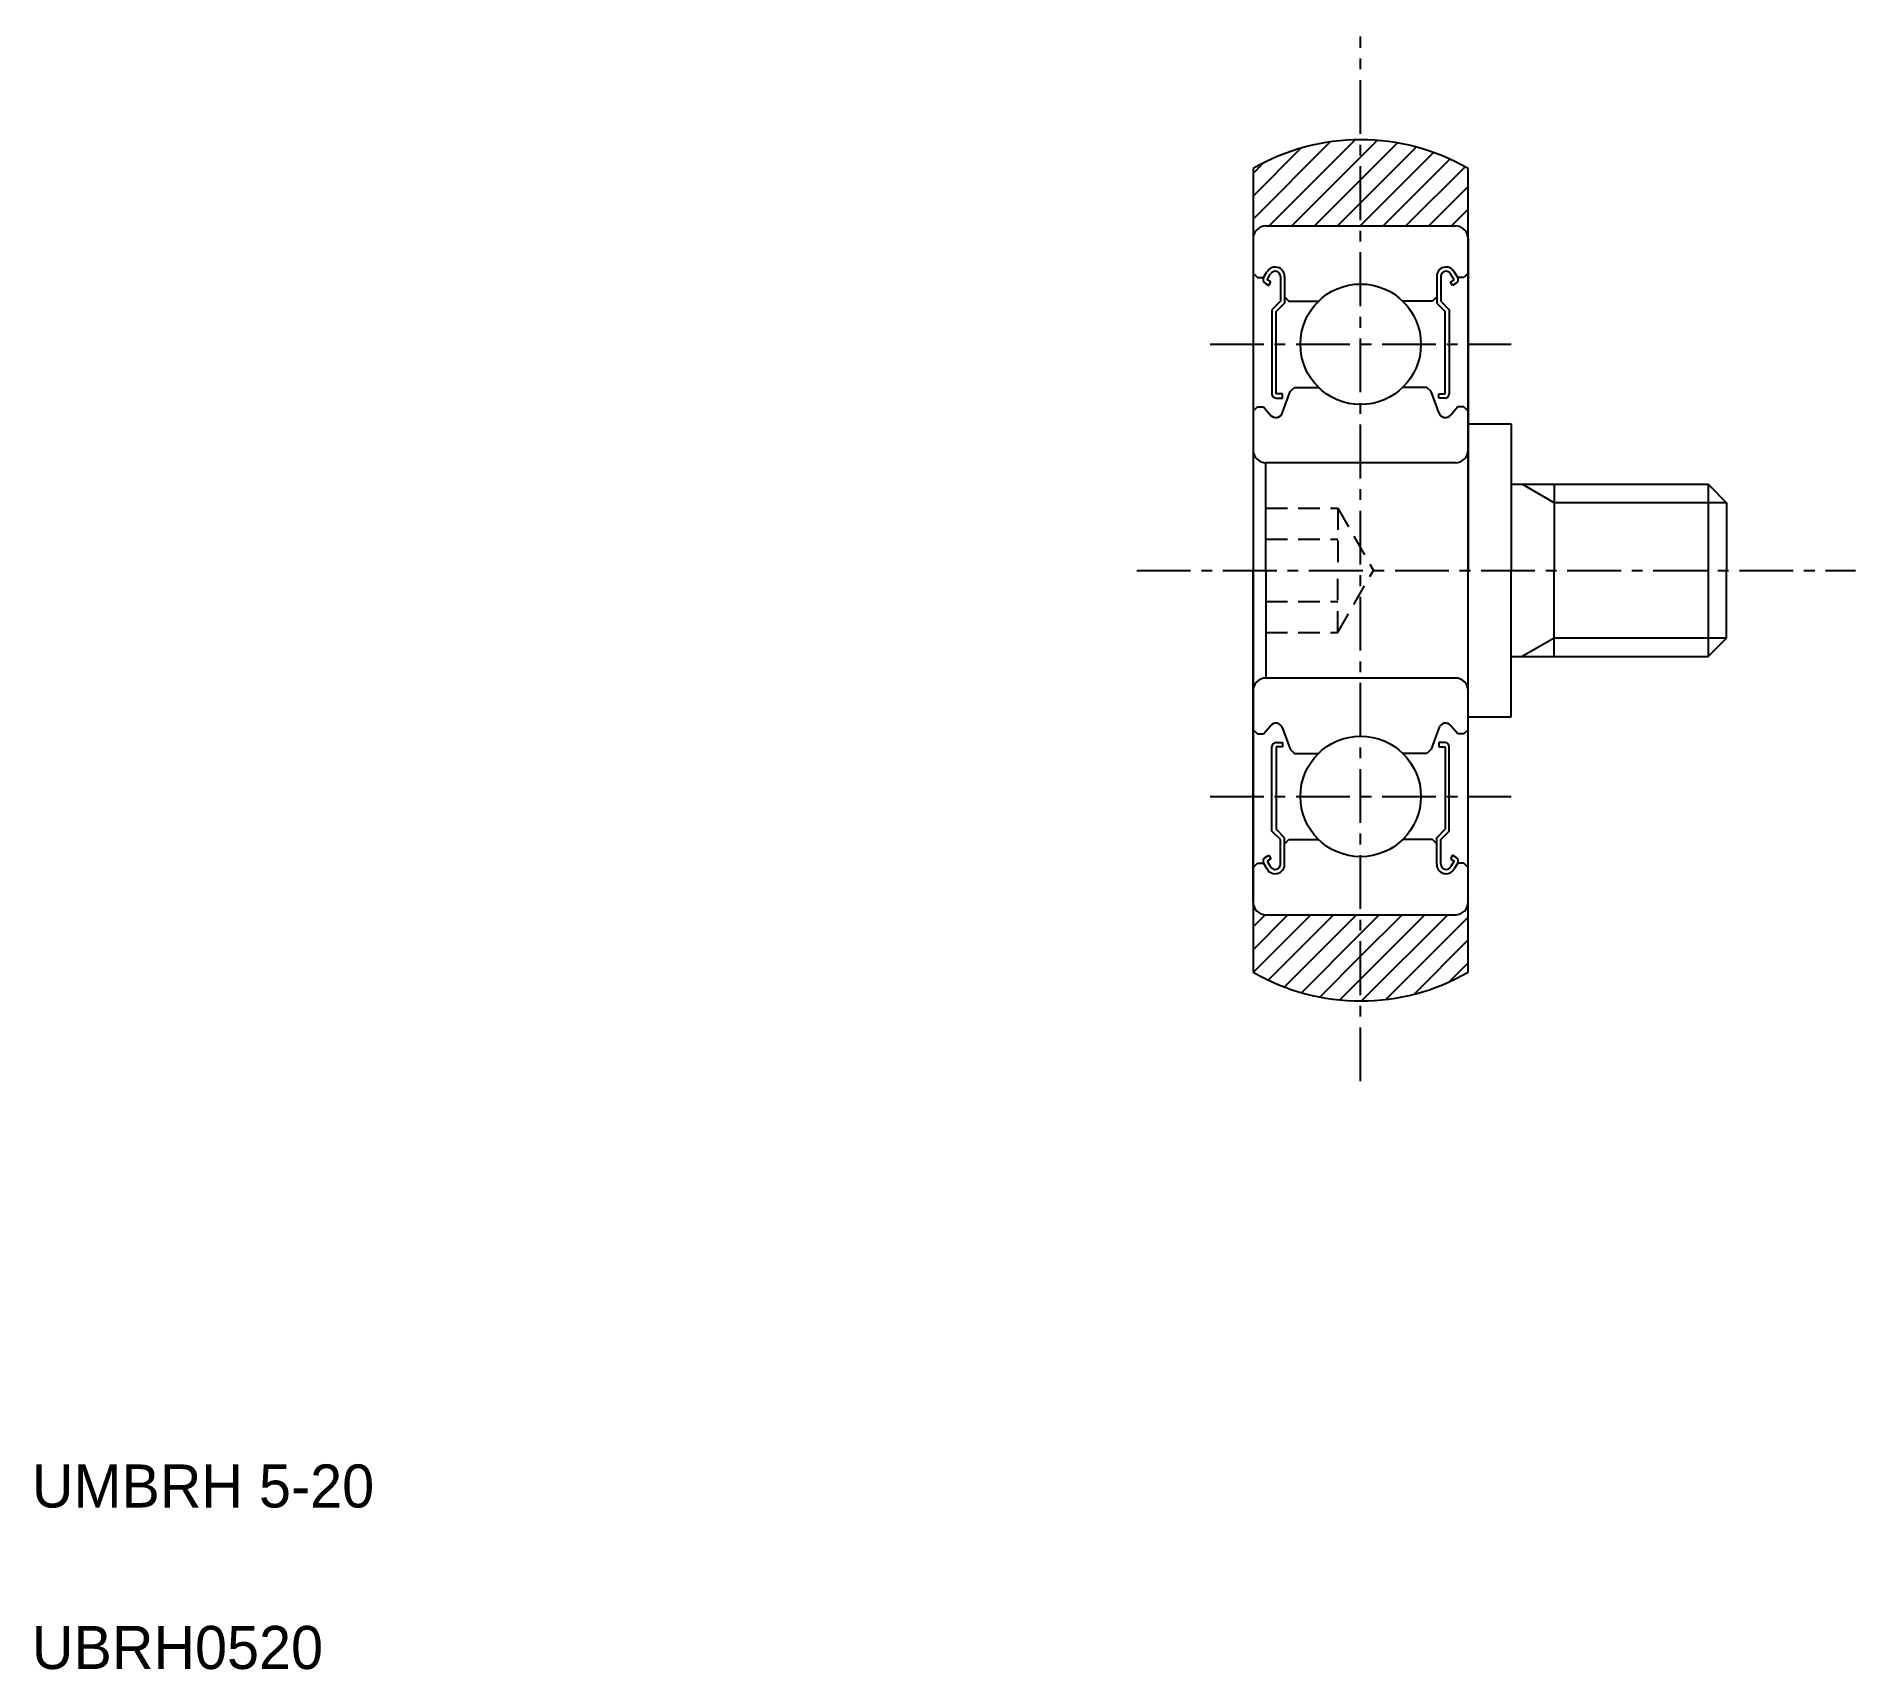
# Model space of a CAD drawing. Extents: x 2.6 to 44.9, y 2.5 to 40.4.
import ezdxf

# ---------------------------------------------------------------- set-up
doc = ezdxf.new("R2010")
doc.units = 0
doc.linetypes.add('CENTER', pattern=[2, 1.25, -0.25, 0.25, -0.25])
doc.linetypes.add('DASHED', pattern=[0.75, 0.5, -0.25])
doc.layers.get('0').update_dxf_attribs({"linetype": 'CONTINUOUS'})
doc.layers.add('CENTER', color=1, linetype='CENTER')

# ---------------------------------------------------------------- blocks, each defined once
blk = doc.blocks.new('*X4')
at = {"color": 0, "linetype": 'CONTINUOUS'}
for p, q in [((30.871, 36.174), (32.661, 37.964)), ((30.871, 36.705), (31.985, 37.819)), ((31.242, 36.015), (33.24, 38.013)), ((33.371, 37.614), (33.757, 38)), ((33.371, 37.083), (34.228, 37.941)), ((33.371, 36.553), (34.663, 37.845)), ((33.371, 36.023), (35.067, 37.718)), ((30.871, 37.235), (31.11, 37.474)), ((31.772, 36.015), (33.371, 37.614)), ((33.893, 36.015), (35.444, 37.565)), ((34.424, 36.015), (35.796, 37.387)), ((32.302, 36.015), (33.371, 37.083)), ((34.954, 36.015), (35.871, 36.932)), ((32.833, 36.015), (33.371, 36.553)), ((35.484, 36.015), (35.871, 36.401)), ((33.363, 36.015), (33.371, 36.023)), ((35.842, 35.842), (35.871, 35.871)), ((30.871, 20.264), (30.875, 20.268)), ((30.871, 19.204), (31.682, 20.015)), ((30.871, 19.734), (31.152, 20.015)), ((30.878, 18.68), (32.212, 20.015)), ((31.226, 18.498), (32.743, 20.015)), ((31.598, 18.34), (33.273, 20.015)), ((33.371, 18.522), (34.864, 20.015)), ((33.371, 19.052), (34.334, 20.015)), ((33.371, 19.582), (33.803, 20.015)), ((33.394, 18.015), (35.394, 20.015)), ((33.959, 18.049), (35.871, 19.961)), ((31.996, 18.207), (33.371, 19.582)), ((32.424, 18.105), (33.371, 19.052)), ((34.611, 18.171), (35.871, 19.431)), ((35.428, 18.457), (35.871, 18.9)), ((32.887, 18.038), (33.371, 18.522))]:
    blk.add_line(p, q, dxfattribs=at)

msp = doc.modelspace()

# ---------------------------------------------------------------- linework, layer by layer
at = {"color": 7, "linetype": 'CONTINUOUS'}
for p, q in [((30.871, 37.345), (30.871, 18.684)), ((35.871, 18.684), (35.871, 37.345)), ((31.171, 36.015), (35.571, 36.015)), ((30.871, 35.715), (30.871, 28.015)), ((35.871, 35.715), (35.871, 28.015)), ((30.871, 34.915), (30.971, 34.815)), ((30.971, 34.815), (31.115, 34.815)), ((31.115, 34.815), (31.195, 34.949)), ((31.151, 34.681), (31.236, 34.632)), ((31.2, 34.766), (31.28, 34.901)), ((31.285, 34.717), (31.2, 34.766)), ((31.236, 34.632), (31.285, 34.717)), ((31.507, 34.84), (31.507, 34.265)), ((31.604, 34.84), (31.604, 34.224)), ((35.138, 34.84), (35.138, 34.224)), ((35.235, 34.84), (35.235, 34.265)), ((35.457, 34.717), (35.542, 34.766)), ((35.506, 34.632), (35.457, 34.717)), ((35.542, 34.766), (35.462, 34.901)), ((35.591, 34.681), (35.506, 34.632)), ((35.627, 34.815), (35.547, 34.949)), ((35.771, 34.815), (35.627, 34.815)), ((35.871, 34.915), (35.771, 34.815)), ((31.507, 34.265), (31.311, 34.069)), ((31.604, 34.365), (31.704, 34.265)), ((31.704, 34.265), (32.391, 34.265)), ((35.038, 34.265), (34.351, 34.265)), ((35.138, 34.365), (35.038, 34.265)), ((35.235, 34.265), (35.431, 34.069)), ((31.311, 34.069), (31.311, 32.112)), ((31.604, 34.224), (31.409, 34.029)), ((31.409, 32.112), (31.409, 34.029)), ((35.138, 34.224), (35.333, 34.029)), ((35.333, 32.112), (35.333, 34.029)), ((35.431, 34.069), (35.431, 32.112)), ((31.555, 31.68), (31.734, 32.171)), ((31.734, 32.171), (31.834, 32.265)), ((31.834, 32.265), (32.391, 32.265)), ((34.908, 32.265), (34.351, 32.265)), ((35.008, 32.171), (34.908, 32.265)), ((35.187, 31.68), (35.008, 32.171)), ((30.871, 31.715), (30.971, 31.815)), ((30.971, 31.815), (31.116, 31.815)), ((31.116, 31.815), (31.273, 31.622)), ((31.556, 32.112), (31.409, 32.112)), ((31.409, 32.015), (31.556, 32.015)), ((31.556, 32.015), (31.556, 32.112)), ((35.187, 32.112), (35.333, 32.112)), ((35.187, 32.015), (35.187, 32.112)), ((35.333, 32.015), (35.187, 32.015)), ((35.627, 31.815), (35.469, 31.622)), ((35.771, 31.815), (35.627, 31.815)), ((35.871, 31.715), (35.771, 31.815)), ((35.871, 31.415), (36.871, 31.415)), ((36.871, 31.415), (36.871, 28.015)), ((35.571, 30.515), (31.171, 30.515)), ((31.171, 28.015), (31.171, 30.515)), ((36.871, 30.015), (41.442, 30.015)), ((37.871, 30.015), (37.871, 28.015)), ((41.442, 30.015), (41.871, 29.585)), ((41.442, 30.015), (41.442, 26.015)), ((41.871, 29.585), (41.871, 28.015)), ((30.871, 20.315), (30.871, 28.015)), ((31.171, 28.015), (31.171, 25.515)), ((35.871, 20.315), (35.871, 28.015)), ((36.871, 24.615), (36.871, 28.015)), ((37.871, 26.015), (37.871, 28.015)), ((41.871, 26.444), (41.871, 28.015)), ((41.442, 26.015), (41.871, 26.444)), ((36.871, 26.015), (41.442, 26.015)), ((35.571, 25.515), (31.171, 25.515)), ((35.871, 24.615), (36.871, 24.615)), ((30.871, 24.315), (30.971, 24.215)), ((30.971, 24.215), (31.116, 24.215)), ((31.116, 24.215), (31.273, 24.407)), ((31.555, 24.349), (31.734, 23.859)), ((35.187, 24.349), (35.008, 23.859)), ((35.627, 24.215), (35.469, 24.407)), ((35.771, 24.215), (35.627, 24.215)), ((35.871, 24.315), (35.771, 24.215)), ((31.311, 21.96), (31.311, 23.917)), ((31.409, 24.015), (31.556, 24.015)), ((31.409, 23.917), (31.409, 22.001)), ((31.556, 23.917), (31.409, 23.917)), ((31.556, 24.015), (31.556, 23.917)), ((31.734, 23.859), (31.834, 23.765)), ((31.834, 23.765), (32.391, 23.765)), ((34.908, 23.765), (34.351, 23.765)), ((35.008, 23.859), (34.908, 23.765)), ((35.187, 24.015), (35.187, 23.917)), ((35.333, 24.015), (35.187, 24.015)), ((35.187, 23.917), (35.333, 23.917)), ((35.333, 23.917), (35.333, 22.001)), ((35.431, 21.96), (35.431, 23.917)), ((31.604, 21.805), (31.409, 22.001)), ((35.138, 21.805), (35.333, 22.001)), ((31.507, 21.765), (31.311, 21.96)), ((31.507, 21.189), (31.507, 21.765)), ((31.604, 21.189), (31.604, 21.805)), ((31.604, 21.665), (31.704, 21.765)), ((31.704, 21.765), (32.391, 21.765)), ((35.038, 21.765), (34.351, 21.765)), ((35.138, 21.665), (35.038, 21.765)), ((35.138, 21.189), (35.138, 21.805)), ((35.235, 21.765), (35.431, 21.96)), ((35.235, 21.189), (35.235, 21.765)), ((30.871, 21.115), (30.971, 21.215)), ((30.971, 21.215), (31.115, 21.215)), ((31.115, 21.215), (31.195, 21.08)), ((31.151, 21.348), (31.236, 21.397)), ((31.285, 21.312), (31.2, 21.263)), ((31.2, 21.263), (31.28, 21.129)), ((31.236, 21.397), (31.285, 21.312)), ((35.506, 21.397), (35.457, 21.312)), ((35.457, 21.312), (35.542, 21.263)), ((35.542, 21.263), (35.462, 21.129)), ((35.591, 21.348), (35.506, 21.397)), ((35.627, 21.215), (35.547, 21.08)), ((35.771, 21.215), (35.627, 21.215)), ((35.871, 21.115), (35.771, 21.215)), ((31.171, 20.015), (35.571, 20.015))]:
    msp.add_line(p, q, dxfattribs=at)
at = {"color": 3, "linetype": 'CONTINUOUS'}
for p, q in [((37.871, 29.585), (37.127, 30.015)), ((41.871, 29.585), (37.871, 29.585)), ((37.871, 26.444), (37.127, 26.015)), ((41.871, 26.444), (37.871, 26.444))]:
    msp.add_line(p, q, dxfattribs=at)
at = {"color": 3, "linetype": 'DASHED'}
for p, q in [((31.171, 29.458), (32.838, 29.458)), ((32.838, 29.458), (32.838, 28.015)), ((32.838, 29.458), (33.671, 28.015)), ((31.171, 28.736), (32.838, 28.736)), ((32.838, 26.571), (32.838, 28.015)), ((32.838, 26.571), (33.671, 28.015)), ((31.171, 27.293), (32.838, 27.293)), ((31.171, 26.571), (32.838, 26.571))]:
    msp.add_line(p, q, dxfattribs=at)
at = {"color": 7, "linetype": 'CONTINUOUS'}
for centre in [(33.371, 33.265), (33.371, 22.765)]:
    msp.add_circle(centre, 1.4, dxfattribs=at)
for centre, radius, start, end in [((33.371, 33.015), 5, 60, 120), ((31.171, 35.715), 0.3, 90, 180), ((35.571, 35.715), 0.3, 0, 90), ((31.2, 34.766), 0.0978, 150.0138, 239.9963), ((31.385, 34.84), 0.219, 0, 150.0003), ((31.385, 34.84), 0.121, 0, 150), ((35.357, 34.84), 0.219, 29.9997, 180), ((35.357, 34.84), 0.121, 30, 180), ((35.542, 34.766), 0.0978, 300.0037, 29.9862), ((31.409, 32.112), 0.0978, 180, 270), ((35.333, 32.112), 0.0978, 270, 360), ((31.398, 31.728), 0.164, 220.0001, 343.1529), ((35.344, 31.728), 0.164, 196.8471, 319.9999), ((31.171, 30.815), 0.3, 180, 270), ((35.571, 30.815), 0.3, 270, 0), ((31.171, 25.215), 0.3, 90, 180), ((35.571, 25.215), 0.3, 0, 90), ((31.398, 24.302), 0.164, 16.8471, 139.9999), ((35.344, 24.302), 0.164, 40.0001, 163.1529), ((31.409, 23.917), 0.0978, 90, 180), ((35.333, 23.917), 0.0978, 0, 90), ((31.2, 21.263), 0.0978, 120.0037, 209.9862), ((31.385, 21.189), 0.219, 209.9997, 0), ((31.385, 21.189), 0.121, 209.9999, 0), ((35.357, 21.189), 0.219, 180, 330.0003), ((35.357, 21.189), 0.121, 180, 330), ((35.542, 21.263), 0.0978, 330.0138, 59.9963), ((31.171, 20.315), 0.3, 180, 270), ((35.571, 20.315), 0.3, 270, 0), ((33.371, 23.015), 5, 240, 300)]:
    msp.add_arc(centre, radius, start, end, dxfattribs=at)
at = {"layer": 'CENTER', "color": 1, "linetype": 'CENTER'}
for p, q in [((33.371, 16.151), (33.371, 40.416)), ((29.871, 33.265), (36.871, 33.265)), ((29.871, 33.265), (36.871, 33.265)), ((29.871, 22.765), (36.871, 22.765)), ((29.871, 22.765), (36.871, 22.765))]:
    msp.add_line(p, q, dxfattribs=at)
at = {"layer": 'CENTER'}
msp.add_line((28.171, 28.015), (44.871, 28.015), dxfattribs=at)

# ---------------------------------------------------------------- block references
at = {"color": 3, "linetype": 'CONTINUOUS'}
msp.add_blockref('*X4', (0, 0), dxfattribs=at)

# ---------------------------------------------------------------- texts
at = {"color": 7, "linetype": 'CONTINUOUS'}
for s, p in [('UMBRH 5-20', (2.5, 6.25)), ('UBRH0520', (2.5, 2.5))]:
    msp.add_text(s, height=1, dxfattribs=at).set_placement(p)

doc.saveas('drawing.dxf')
